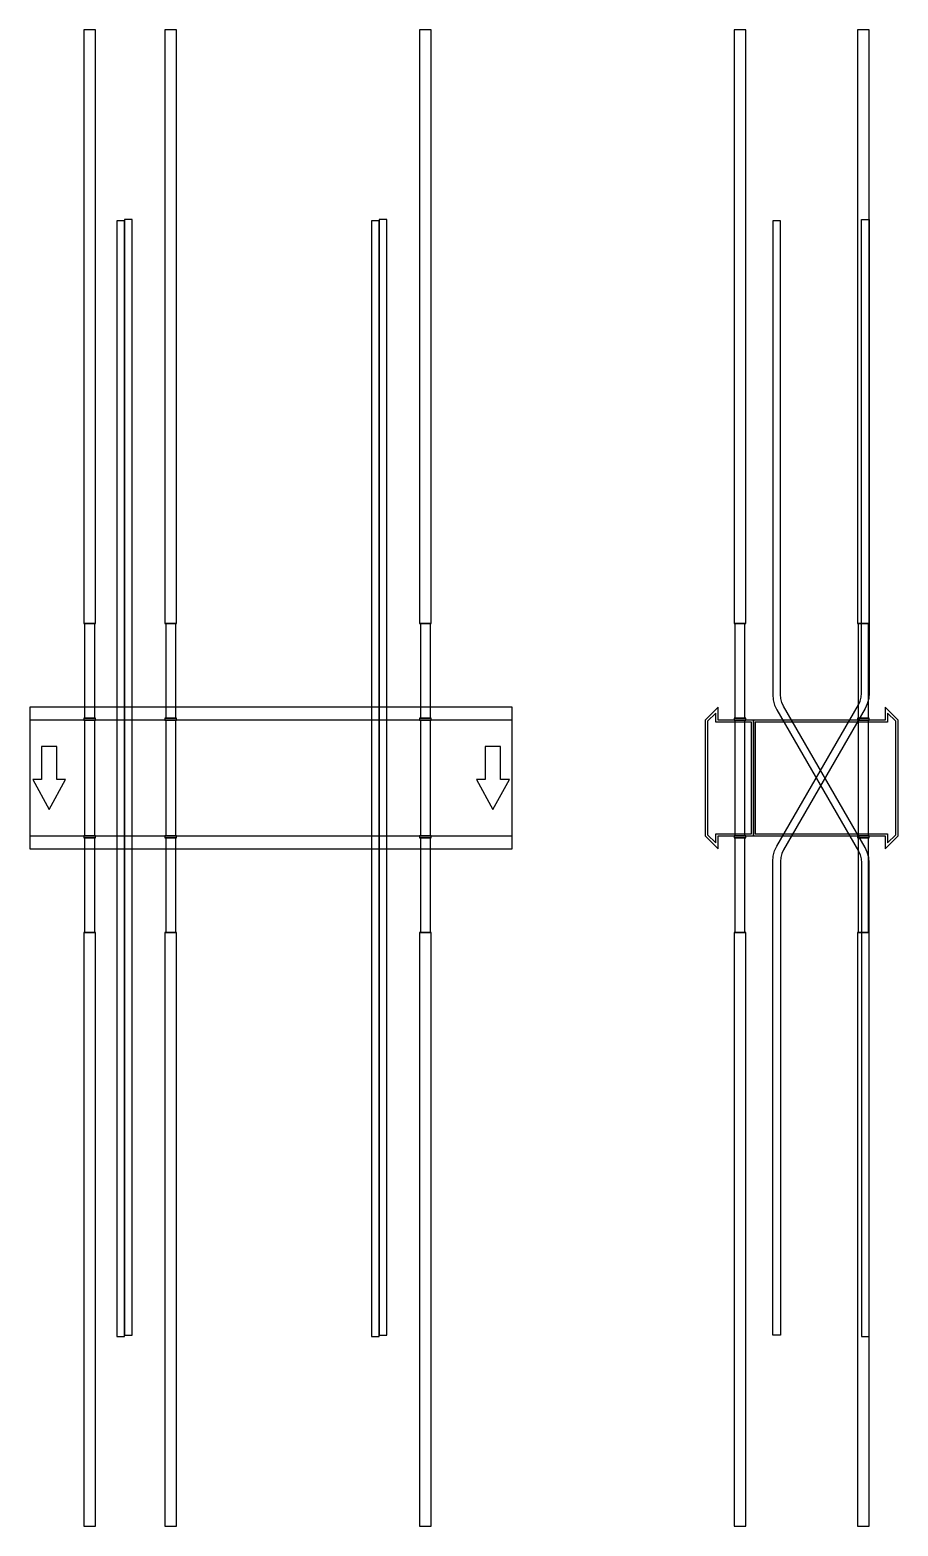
# Model space of a CAD drawing. Extents: x 0 to 900, y -775 to 775.
import ezdxf

# ---------------------------------------------------------------- set-up
doc = ezdxf.new("R2010")
doc.units = 0
doc.layers.add('Halfen', color=7, linetype='CONTINUOUS')

msp = doc.modelspace()

# ---------------------------------------------------------------- linework, layer by layer
at = {"layer": 'Halfen', "color": 7}
for points in [[(68, 160), (68, 775), (56, 775), (56, 160)], [(152, 160), (152, 775), (140, 775), (140, 160)], [(416, 160), (416, 775), (404, 775), (404, 160)], [(742, 160), (742, 775), (730, 775), (730, 160)], [(870, 160), (870, 775), (858, 775), (858, 160)], [(98, -578.609), (98, 577.25), (90, 577.25), (90, -578.609)], [(106, -577.251), (106, 578.609), (98, 578.609), (98, -577.251)], [(362, -578.609), (362, 577.25), (354, 577.25), (354, -578.609)], [(370, -577.251), (370, 578.609), (362, 578.609), (362, -577.251)], [(770, -577.251), (770, -86.497), (770.486, -80.941), (771.93, -75.553), (774.287, -70.497), (858.785, 75.856), (860.553, 79.648), (861.635, 83.689), (862, 87.856), (862, 578.609), (870, 578.609), (870, 87.856), (869.514, 82.3), (868.07, 76.912), (865.713, 71.856), (781.215, -74.497), (779.447, -78.289), (778.365, -82.33), (778, -86.497), (778, -577.251)], [(870, -578.609), (870, -87.856), (869.514, -82.3), (868.07, -76.912), (865.713, -71.856), (781.215, 74.497), (779.447, 78.289), (778.365, 82.33), (778, 86.497), (778, 577.25), (770, 577.25), (770, 86.497), (770.486, 80.941), (771.93, 75.553), (774.287, 70.497), (858.785, -75.856), (860.553, -79.648), (861.635, -83.689), (862, -87.856), (862, -578.609)], [(67.25, 62), (67.25, 160), (56.75, 160), (56.75, 62)], [(151.25, 62), (151.25, 160), (140.75, 160), (140.75, 62)], [(415.25, 62), (415.25, 160), (404.75, 160), (404.75, 62)], [(741.25, 62), (741.25, 160), (730.75, 160), (730.75, 62)], [(869.25, 62), (869.25, 160), (858.75, 160), (858.75, 62)], [(0, -73.5), (500, -73.5), (500, 73.5), (0, 73.5)], [(68, 60), (68, 62), (56, 62), (56, 60)], [(152, 60), (152, 62), (140, 62), (140, 60)], [(416, 60), (416, 62), (404, 62), (404, 60)], [(750, -60), (750, 60), (713.5, 60), (713.5, 73.5), (700, 60), (700, -60), (713.5, -73.5), (713.5, -60)], [(748, -58), (748, 58), (711, 58), (711, 67.25), (702.5, 58.75), (702.5, -58.75), (711, -67.25), (711, -58)], [(742, 60), (742, 62), (730, 62), (730, 60)], [(900, -60), (900, 60), (886.5, 73.5), (886.5, 60), (750, 60), (750, -60), (886.5, -60), (886.5, -73.5)], [(897.5, -58.75), (897.5, 58.75), (889, 67.25), (889, 58), (752, 58), (752, -58), (889, -58), (889, -67.25)], [(870, 60), (870, 62), (858, 62), (858, 60)], [(0, -60), (500, -60), (500, 60), (0, 60)], [(67.25, -60), (67.25, 60), (56.75, 60), (56.75, -60)], [(151.25, -60), (151.25, 60), (140.75, 60), (140.75, -60)], [(415.25, -60), (415.25, 60), (404.75, 60), (404.75, -60)], [(741.25, -60), (741.25, 60), (730.75, 60), (730.75, -60)], [(869.25, -60), (869.25, 60), (858.75, 60), (858.75, -60)], [(20, -32.5), (37, -1.5), (28, -1.5), (28, 32.5), (12, 32.5), (12, -1.5), (3, -1.5)], [(480, -32.5), (497, -1.5), (488, -1.5), (488, 32.5), (472, 32.5), (472, -1.5), (463, -1.5)], [(68, -62), (68, -60), (56, -60), (56, -62)], [(67.25, -160), (67.25, -62), (56.75, -62), (56.75, -160)], [(152, -62), (152, -60), (140, -60), (140, -62)], [(151.25, -160), (151.25, -62), (140.75, -62), (140.75, -160)], [(416, -62), (416, -60), (404, -60), (404, -62)], [(415.25, -160), (415.25, -62), (404.75, -62), (404.75, -160)], [(742, -62), (742, -60), (730, -60), (730, -62)], [(741.25, -160), (741.25, -62), (730.75, -62), (730.75, -160)], [(870, -62), (870, -60), (858, -60), (858, -62)], [(869.25, -160), (869.25, -62), (858.75, -62), (858.75, -160)], [(68, -775), (68, -160), (56, -160), (56, -775)], [(152, -775), (152, -160), (140, -160), (140, -775)], [(416, -775), (416, -160), (404, -160), (404, -775)], [(742, -775), (742, -160), (730, -160), (730, -775)], [(870, -775), (870, -160), (858, -160), (858, -775)]]:
    msp.add_lwpolyline(points, close=True, dxfattribs=at)

doc.saveas('drawing.dxf')
